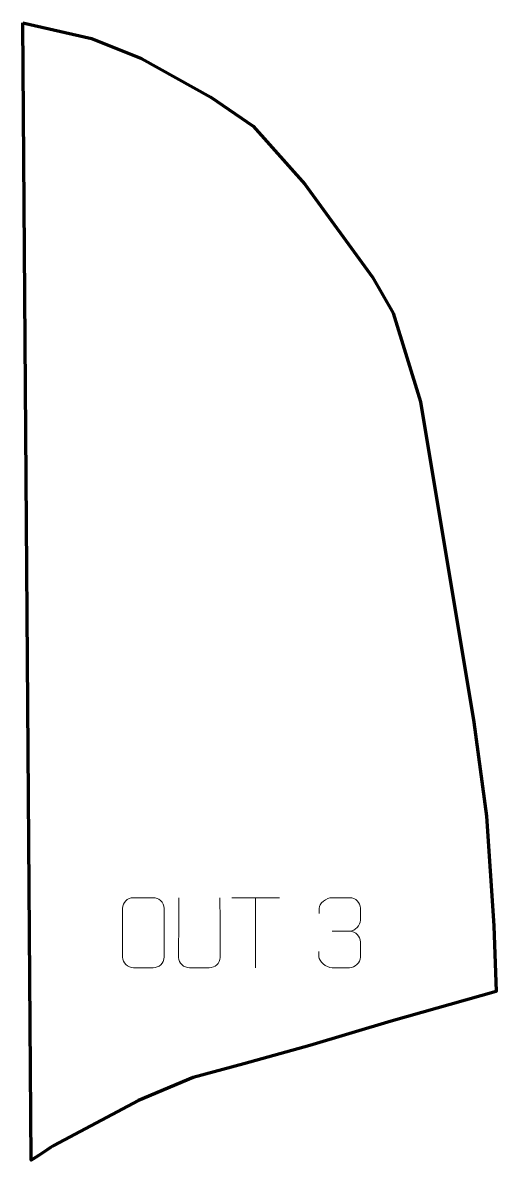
# Model space of a CAD drawing. Header units: millimetres. Extents: x -84 to 84, y -203 to 203.
import ezdxf

# ---------------------------------------------------------------- set-up
doc = ezdxf.new("R2010")
doc.units = ezdxf.units.MM
doc.header["$MEASUREMENT"] = 0
doc.layers.add('layer 1', color=7, linetype='Continuous')
doc.layers.add('layer 2', color=7, linetype='Continuous')

msp = doc.modelspace()

# ---------------------------------------------------------------- linework, layer by layer
at = {"layer": 'layer 1', "color": 250, "lineweight": 9}
for points, knots in [([(-44.9479, -109.37), (-42.6222, -109.37), (-40.2961, -109.37), (-37.97, -109.37), (-37.97, -109.37), (-36.0234, -109.3344), (-34.032, -110.826), (-34.0053, -113.2636), (-34.0053, -113.2636), (-34.0057, -119.0105), (-34.0057, -124.7578), (-34.0053, -130.5055), (-34.0053, -130.5055), (-34.1451, -132.8289), (-35.8223, -134.3085), (-37.97, -134.3193), (-37.97, -134.3193), (-40.3019, -134.3189), (-42.6338, -134.3189), (-44.9653, -134.3193), (-44.9653, -134.3193), (-46.8903, -134.4247), (-48.8624, -132.5402), (-48.8512, -130.5229), (-48.8512, -130.5229), (-48.8509, -124.7528), (-48.8509, -118.9831), (-48.8512, -113.2138), (-48.8512, -113.2138), (-48.847, -111.0757), (-47.1003, -109.3565), (-44.9479, -109.37)], [0, 0, 0, 0, 0.11111111, 0.11111111, 0.11111111, 0.11111111, 0.22222222, 0.22222222, 0.22222222, 0.22222222, 0.33333333, 0.33333333, 0.33333333, 0.33333333, 0.44444444, 0.44444444, 0.44444444, 0.44444444, 0.55555556, 0.55555556, 0.55555556, 0.55555556, 0.66666667, 0.66666667, 0.66666667, 0.66666667, 0.77777778, 0.77777778, 0.77777778, 0.77777778, 1, 1, 1, 1]), ([(-14.1011, -109.3655), (-14.1015, -114.905), (-14.0057, -125.1068), (-14.0053, -130.6472), (-14.0053, -130.6472), (-14.1451, -132.8867), (-15.8223, -134.3129), (-17.97, -134.3234), (-17.97, -134.3234), (-20.3019, -134.323), (-22.6338, -134.323), (-24.9653, -134.3234), (-24.9653, -134.3234), (-26.8903, -134.4249), (-28.8624, -132.6084), (-28.8512, -130.6639), (-28.8512, -130.6639), (-28.8509, -125.102), (-28.7555, -114.9266), (-28.7559, -109.3655)], [0, 0, 0, 0, 0.16666667, 0.16666667, 0.16666667, 0.16666667, 0.33333333, 0.33333333, 0.33333333, 0.33333333, 0.5, 0.5, 0.5, 0.5, 0.66666667, 0.66666667, 0.66666667, 0.66666667, 1, 1, 1, 1]), ([(21.2071, -115.054), (21.2071, -115.054), (21.2071, -113.1968), (21.2071, -113.1968), (21.2071, -113.1968), (21.1928, -111.4549), (23.8573, -109.3368), (25.9164, -109.3595), (25.9164, -109.3595), (27.9805, -109.3595), (30.0445, -109.3595), (32.1082, -109.3595), (32.1082, -109.3595), (34.3027, -109.3507), (35.901, -111.1975), (35.9454, -113.1096), (35.9454, -113.1096), (35.945, -114.5447), (35.945, -115.9798), (35.9454, -117.4153), (35.9454, -117.4153), (35.8968, -119.0688), (34.2942, -121.2988), (32.0959, -121.2888), (32.0959, -121.2888), (34.2996, -121.3), (35.9076, -123.1032), (35.9616, -125.1627), (35.9616, -125.1627), (35.9612, -126.9474), (35.9612, -128.7321), (35.9616, -130.5172), (35.9616, -130.5172), (35.9717, -132.5786), (33.9168, -134.3417), (32.0959, -134.3336), (32.0959, -134.3336), (30.0306, -134.3333), (27.9654, -134.3333), (25.8998, -134.3336), (25.8998, -134.3336), (23.7312, -134.3221), (21.2002, -131.9219), (21.1816, -130.4601), (21.1816, -130.4601), (21.1816, -130.4601), (21.1816, -128.5515), (21.1816, -128.5515)], [0, 0, 0, 0, 0.07692308, 0.07692308, 0.07692308, 0.07692308, 0.15384615, 0.15384615, 0.15384615, 0.15384615, 0.23076923, 0.23076923, 0.23076923, 0.23076923, 0.30769231, 0.30769231, 0.30769231, 0.30769231, 0.38461538, 0.38461538, 0.38461538, 0.38461538, 0.46153846, 0.46153846, 0.46153846, 0.46153846, 0.53846154, 0.53846154, 0.53846154, 0.53846154, 0.61538462, 0.61538462, 0.61538462, 0.61538462, 0.69230769, 0.69230769, 0.69230769, 0.69230769, 0.76923077, 0.76923077, 0.76923077, 0.76923077, 0.84615385, 0.84615385, 0.84615385, 0.84615385, 1, 1, 1, 1])]:
    msp.add_open_spline(points, degree=3, knots=knots, dxfattribs=at)
for points in [[(-9.9219, -109.3932), (-9.9219, -109.3932), (7.0653, -109.3932), (7.0653, -109.3932)], [(-1.4281, -134.3232), (-1.4281, -134.3232), (-1.4281, -109.3697), (-1.4281, -109.3697)], [(25.9168, -121.2992), (25.9168, -121.2992), (32.1132, -121.2992), (32.1132, -121.2992)]]:
    msp.add_open_spline(points, degree=3, dxfattribs=at)
at = {"layer": 'layer 2', "color": 230, "lineweight": 200}
msp.add_open_spline([(-84.4049, 202.5824), (-84.4049, 202.5824), (-81.4415, -202.9716), (-81.4415, -202.9716), (-81.4415, -202.9716), (-80.6608, -202.5205), (-73.3054, -197.705), (-73.3054, -197.705), (-73.3054, -197.705), (-73.3054, -197.705), (-43.1429, -181.6709), (-43.1429, -181.6709), (-43.1429, -181.6709), (-43.1429, -181.6709), (-23.6695, -173.5218), (-23.6695, -173.5218), (-23.6695, -173.5218), (-23.6695, -173.5218), (-5.572, -168.5476), (-5.572, -168.5476), (-5.572, -168.5476), (-5.572, -168.5476), (17.9231, -162.0918), (17.9231, -162.0918), (17.9231, -162.0918), (17.9231, -162.0918), (46.9213, -153.413), (46.9213, -153.413), (46.9213, -153.413), (46.9213, -153.413), (84.3863, -142.8297), (84.3863, -142.8297), (84.3863, -142.8297), (84.3863, -142.8297), (83.5396, -119.4406), (83.5396, -119.4406), (83.5396, -119.4406), (83.5396, -119.4406), (80.8934, -80.2823), (80.8934, -80.2823), (80.8934, -80.2823), (80.8934, -80.2823), (76.4484, -46.8389), (76.4484, -46.8389), (76.4484, -46.8389), (76.4484, -46.8389), (57.3984, 67.4613), (57.3984, 67.4613), (57.3984, 67.4613), (57.3984, 67.4613), (47.6617, 98.9997), (47.6617, 98.9997), (47.6617, 98.9997), (47.6617, 98.9997), (40.2533, 111.9115), (40.2533, 111.9115), (40.2533, 111.9115), (40.2533, 111.9115), (16.1362, 145.0711), (16.1362, 145.0711), (16.1362, 145.0711), (16.1362, 145.0711), (-2.286, 165.6902), (-2.286, 165.6902), (-2.286, 165.6902), (-2.286, 165.6902), (-17.3202, 176.0466), (-17.3202, 176.0466), (-17.3202, 176.0466), (-17.3202, 176.0466), (-42.0856, 189.805), (-42.0856, 189.805), (-42.0856, 189.805), (-42.0856, 189.805), (-59.8656, 197.0017), (-59.8656, 197.0017), (-59.8656, 197.0017), (-59.8656, 197.0017), (-84.4049, 202.5824), (-84.4049, 202.5824)], degree=3, knots=[0, 0, 0, 0, 0.04761905, 0.04761905, 0.04761905, 0.04761905, 0.0952381, 0.0952381, 0.0952381, 0.0952381, 0.14285714, 0.14285714, 0.14285714, 0.14285714, 0.19047619, 0.19047619, 0.19047619, 0.19047619, 0.23809524, 0.23809524, 0.23809524, 0.23809524, 0.28571429, 0.28571429, 0.28571429, 0.28571429, 0.33333333, 0.33333333, 0.33333333, 0.33333333, 0.38095238, 0.38095238, 0.38095238, 0.38095238, 0.42857143, 0.42857143, 0.42857143, 0.42857143, 0.47619048, 0.47619048, 0.47619048, 0.47619048, 0.52380952, 0.52380952, 0.52380952, 0.52380952, 0.57142857, 0.57142857, 0.57142857, 0.57142857, 0.61904762, 0.61904762, 0.61904762, 0.61904762, 0.66666667, 0.66666667, 0.66666667, 0.66666667, 0.71428571, 0.71428571, 0.71428571, 0.71428571, 0.76190476, 0.76190476, 0.76190476, 0.76190476, 0.80952381, 0.80952381, 0.80952381, 0.80952381, 0.85714286, 0.85714286, 0.85714286, 0.85714286, 0.9047619, 0.9047619, 0.9047619, 0.9047619, 1, 1, 1, 1], dxfattribs=at)

doc.saveas('drawing.dxf')
